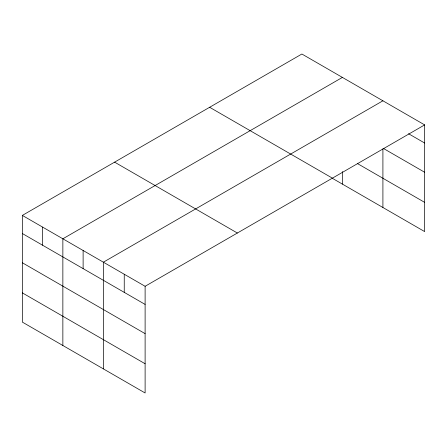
<?xml version="1.0" encoding="UTF-8"?>
<svg xmlns="http://www.w3.org/2000/svg" width="447" height="447" viewBox="0 0 447 447"><rect width="100%" height="100%" fill="white"/><g stroke="black" fill="none" stroke-linecap="round" stroke-linejoin="round"><path stroke-width="0.67" d="M22.35 215.409L145.113 286.287L145.113 392.98L22.35 322.103L22.35 215.409L301.887 54.02L424.65 124.897L424.65 231.591L332.272 178.258M342.396 77.409L62.859 238.799L62.859 345.492M382.911 100.799L103.374 262.188L103.374 368.881M145.113 286.287L424.65 124.897M408.552 133.731L424.65 143.023M383.509 148.499L424.65 172.251M357.293 163.479L424.65 202.362M209.637 107.28L332.4 178.152M114.6 162.149L237.363 233.027M22.35 233.535L145.113 304.413M22.35 262.763L145.113 333.641M22.35 292.874L145.113 363.752M382.911 148.84L382.911 207.492M342.396 171.581L342.396 184.103M124.244 274.234L124.244 292.366M83.12 250.493L83.12 268.619M42.605 227.104L42.605 245.23"/></g></svg>
